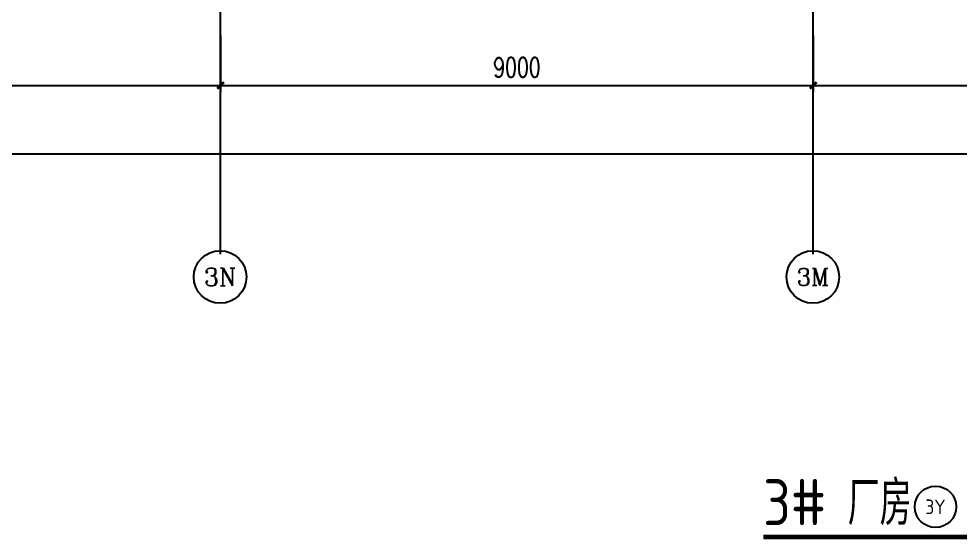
# Model space of a CAD drawing. Extents: x -4210259 to 293730, y -7499 to 868879.
# Drawn here: x -172362 to -158069, y 507556 to 515466 of the extents above; entities that cross this region are included whole.
import ezdxf
from ezdxf.enums import TextEntityAlignment as Align

# ---------------------------------------------------------------- set-up
doc = ezdxf.new("R2010")
doc.units = 0
doc.header["$LTSCALE"] = 1000
doc.header["$MEASUREMENT"] = 0
doc.linetypes.add('DOTE', pattern=[2.42, 2, -0.2, 0.02, -0.2])
doc.layers.get('Defpoints').update_dxf_attribs({"color": 210})
for name, color, linetype in [('A-AXIS-D', 1, 'Continuous'), ('A-AXIS-DOTE', 14, 'DOTE'), ('DIM_SYMB', 3, 'Continuous'), ('PUB_TEXT', 7, 'Continuous')]:
    doc.layers.add(name, color=color, linetype=linetype)
doc.styles.add('_TCH_AXIS', font='COMPLEX', dxfattribs={"bigfont": 'GBCBIG'})
doc.styles.add('_TCH_DIM_T3', font='SIMPLEX', dxfattribs={"width": 0.705882, "bigfont": 'GBCBIG'})
doc.styles.get("Standard").update_dxf_attribs({"font": 'gbenor.shx', "bigfont": 'gbcbig.shx'})
doc.dimstyles.new('_TCH_ARCH&&100', dxfattribs={"dimtxt": 297.5, "dimasz": 100, "dimexe": 100, "dimexo": 100, "dimgap": 126.25, "dimtad": 1, "dimdec": 0, "dimzin": 0, "dimdsep": 46, "dimtxsty": '_TCH_DIM_T3', "dimblk": 'ARCHTICK', "dimcen": 0.09, "dimclrt": 7, "dimazin": 2, "dimtfac": 1, "dimtdec": 0, "dimtix": 1, "dimtmove": 2, "dimatfit": 3, "dimfxl": 0, "dimtolj": 1, "dimtzin": 0, "dimarcsym": 0})

# ---------------------------------------------------------------- blocks, each defined once
blk = doc.blocks.new('_ArchTick')
at = {"color": 0, "linetype": 'ByBlock', "const_width": 0.4}
blk.add_lwpolyline([(-0.5, -0.5), (0.5, 0.5)], dxfattribs=at)
blk = doc.blocks.new('*D748')
at = {"layer": 'A-AXIS-D', "color": 0, "lineweight": -2}
for p, q in [((-246199, 515211), (-246199, 513313)), ((-60499, 515211), (-60499, 513313)), ((-246199, 513413), (-60499, 513413))]:
    blk.add_line(p, q, dxfattribs=at)
at = {"layer": 'Defpoints', "color": 0}
for p in [(-246199, 515311), (-60499, 515311), (-60499, 513413)]:
    blk.add_point(p, dxfattribs=at)
at = {"layer": 'A-AXIS-D', "color": 0, "lineweight": -2, "xscale": 100, "yscale": 100, "zscale": 100, "rotation": 180}
blk.add_blockref('_ArchTick', (-246199, 513413), dxfattribs=at)
at = {"layer": 'A-AXIS-D', "color": 0, "lineweight": -2, "xscale": 100, "yscale": 100, "zscale": 100}
blk.add_blockref('_ArchTick', (-60499, 513413), dxfattribs=at)
at = {"layer": 'A-AXIS-D', "color": 7, "insert": (-153349, 513688), "char_height": 297.5, "attachment_point": 5, "style": '_TCH_DIM_T3'}
blk.add_mtext('\\A1;185700', dxfattribs=at)
blk = doc.blocks.new('*D1124')
at = {"layer": 'A-AXIS-D', "color": 0, "lineweight": -2}
for p, q in [((-178299, 515211), (-178299, 514353)), ((-169299, 515211), (-169299, 514353)), ((-178299, 514453), (-169299, 514453))]:
    blk.add_line(p, q, dxfattribs=at)
at = {"layer": 'Defpoints', "color": 0}
for p in [(-178299, 515311), (-169299, 515311), (-169299, 514453)]:
    blk.add_point(p, dxfattribs=at)
at = {"layer": 'A-AXIS-D', "color": 0, "lineweight": -2, "xscale": 100, "yscale": 100, "zscale": 100, "rotation": 180}
blk.add_blockref('_ArchTick', (-178299, 514453), dxfattribs=at)
at = {"layer": 'A-AXIS-D', "color": 0, "lineweight": -2, "xscale": 100, "yscale": 100, "zscale": 100}
blk.add_blockref('_ArchTick', (-169299, 514453), dxfattribs=at)
at = {"layer": 'A-AXIS-D', "color": 7, "insert": (-173799, 514728), "char_height": 297.5, "attachment_point": 5, "style": '_TCH_DIM_T3'}
blk.add_mtext('\\A1;9000', dxfattribs=at)
blk = doc.blocks.new('*D1125')
at = {"layer": 'A-AXIS-D', "color": 0, "lineweight": -2}
for p, q in [((-169299, 515211), (-169299, 514353)), ((-160299, 515211), (-160299, 514353)), ((-169299, 514453), (-160299, 514453))]:
    blk.add_line(p, q, dxfattribs=at)
at = {"layer": 'Defpoints', "color": 0}
for p in [(-169299, 515311), (-160299, 515311), (-160299, 514453)]:
    blk.add_point(p, dxfattribs=at)
at = {"layer": 'A-AXIS-D', "color": 0, "lineweight": -2, "xscale": 100, "yscale": 100, "zscale": 100, "rotation": 180}
blk.add_blockref('_ArchTick', (-169299, 514453), dxfattribs=at)
at = {"layer": 'A-AXIS-D', "color": 0, "lineweight": -2, "xscale": 100, "yscale": 100, "zscale": 100}
blk.add_blockref('_ArchTick', (-160299, 514453), dxfattribs=at)
at = {"layer": 'A-AXIS-D', "color": 7, "insert": (-164799, 514728), "char_height": 297.5, "attachment_point": 5, "style": '_TCH_DIM_T3'}
blk.add_mtext('\\A1;9000', dxfattribs=at)
blk = doc.blocks.new('*D1126')
at = {"layer": 'A-AXIS-D', "color": 0, "lineweight": -2}
for p, q in [((-160299, 515211), (-160299, 514353)), ((-151299, 515211), (-151299, 514353)), ((-160299, 514453), (-151299, 514453))]:
    blk.add_line(p, q, dxfattribs=at)
at = {"layer": 'Defpoints', "color": 0}
for p in [(-160299, 515311), (-151299, 515311), (-151299, 514453)]:
    blk.add_point(p, dxfattribs=at)
at = {"layer": 'A-AXIS-D', "color": 0, "lineweight": -2, "xscale": 100, "yscale": 100, "zscale": 100, "rotation": 180}
blk.add_blockref('_ArchTick', (-160299, 514453), dxfattribs=at)
at = {"layer": 'A-AXIS-D', "color": 0, "lineweight": -2, "xscale": 100, "yscale": 100, "zscale": 100}
blk.add_blockref('_ArchTick', (-151299, 514453), dxfattribs=at)
at = {"layer": 'A-AXIS-D', "color": 7, "insert": (-155799, 514728), "char_height": 297.5, "attachment_point": 5, "style": '_TCH_DIM_T3'}
blk.add_mtext('\\A1;9000', dxfattribs=at)

msp = doc.modelspace()

# ---------------------------------------------------------------- linework, layer by layer
at = {"layer": 'A-AXIS-D'}
for centre in [(-169305.6, 511541.7), (-160305.6, 511541.7)]:
    msp.add_circle(centre, 400, dxfattribs=at)
at = {"layer": 'A-AXIS-DOTE', "ltscale": 2}
for p, q in [((-169299.3, 511887.5), (-169299.3, 538485.1)), ((-160299.3, 511887.5), (-160299.3, 538485.1))]:
    msp.add_line(p, q, dxfattribs=at)
at = {"layer": 'DIM_SYMB', "const_width": 70}
msp.add_lwpolyline([(-161059.8, 507591.3), (-155005.8, 507591.3)], dxfattribs=at)
at = {"layer": 'PUB_TEXT'}
msp.add_circle((-158443.5, 508048.6), 315, dxfattribs=at)

# ---------------------------------------------------------------- texts
at = {"layer": 'PUB_TEXT', "style": '_TCH_AXIS'}
for s, height, p, p2 in [('3N', 270.86, (-169550.7, 511406.3), (-169060.5, 511406.3)), ('3M', 260.31, (-160553.5, 511411.6), (-160057.7, 511411.6))]:
    msp.add_text(s, height=height, dxfattribs=at).set_placement(p, p2, align=Align.FIT)
at = {"layer": 'PUB_TEXT'}
for s, height, p in [('3#', 700, (-161059.8, 507768.6)), ('厂房', 675.18, (-159776.4, 507768.6))]:
    msp.add_text(s, height=height, dxfattribs=at).set_placement(p)
at = {"layer": 'PUB_TEXT', "width": 1.035668}
msp.add_text('3Y', height=221.71, dxfattribs=at).set_placement((-158596.5, 507937.7), (-158290.4, 507937.7), align=Align.FIT)

# ---------------------------------------------------------------- dimensions: what is measured, and where the dimension line sits
at = {"layer": 'A-AXIS-D'}
for base, p1, p2, picture, middle in [((-60499.3, 513413.4), (-246199.3, 515311.4), (-60499.3, 515311.4), '*D748', (-153349.3, 513688.4)), ((-169299.3, 514453.4), (-178299.3, 515311.4), (-169299.3, 515311.4), '*D1124', (-173799.3, 514728.4)), ((-160299.3, 514453.4), (-169299.3, 515311.4), (-160299.3, 515311.4), '*D1125', (-164799.3, 514728.4)), ((-151299.3, 514453.4), (-160299.3, 515311.4), (-151299.3, 515311.4), '*D1126', (-155799.3, 514728.4))]:
    dim = msp.add_linear_dim(base=base, p1=p1, p2=p2, angle=0, dimstyle='_TCH_ARCH&&100', override={"dimgap": 0}, dxfattribs=at)
    dim.commit()
    dim.dimension.update_dxf_attribs({"geometry": picture, "text_midpoint": middle, "dimtype": 129})

doc.saveas('drawing.dxf')
